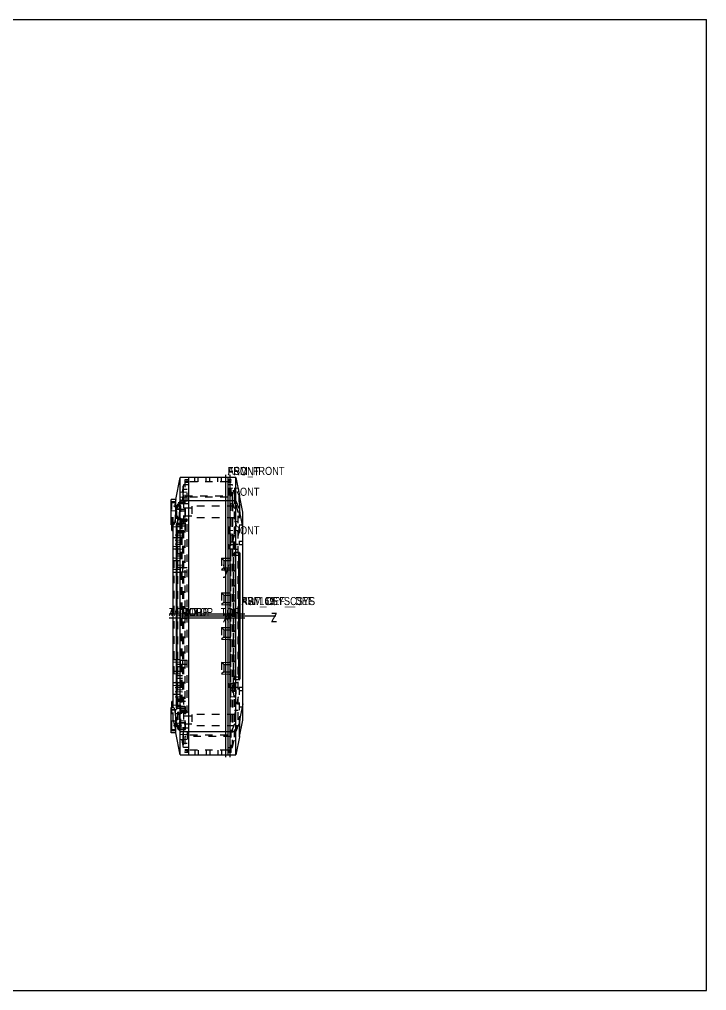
# Model space of a CAD drawing. Header units: millimetres. Extents: x 0 to 594, y 0 to 420.
# Drawn here: x 297 to 594, y 0 to 420 of the extents above; entities that cross this region are included whole.
import ezdxf

# ---------------------------------------------------------------- set-up
doc = ezdxf.new("R2010")
doc.units = ezdxf.units.MM
doc.header["$LTSCALE"] = 32.67
doc.linetypes.add('HIDDEN', pattern=[0.2, 0.1, -0.1])
doc.layers.get('0').update_dxf_attribs({"linetype": 'CONTINUOUS'})
for name, color, linetype in [('01___PRT_ALL_DTM_PLN', 7, 'CONTINUOUS'), ('01__ASM_ALL_DTM_PLN', 7, 'CONTINUOUS'), ('05___PRT_ALL_DTM_CSYS', 7, 'CONTINUOUS'), ('05__ASM_ALL_DTM_CSYS', 7, 'CONTINUOUS'), ('DEFAULT_2', 8, 'HIDDEN')]:
    doc.layers.add(name, color=color, linetype=linetype)
doc.styles.get("Standard").update_dxf_attribs({"font": 'txt', "width": 0.85})
doc.styles.add('TEXTSTYLE_2', font='txt', dxfattribs={"width": 0.8})

msp = doc.modelspace()

# ---------------------------------------------------------------- linework, layer by layer
at = {"color": 7, "linetype": 'Continuous'}
for p, q in [((0, 420), (594, 420)), ((594, 0), (594, 420)), ((364.61, 212.43), (366.52, 221.95)), ((366.52, 101.95), (366.52, 221.95)), ((390.52, 221.95), (366.52, 221.95)), ((370.02, 221.95), (370.02, 101.95)), ((387.02, 221.95), (387.02, 101.95)), ((390.52, 101.95), (390.52, 221.95)), ((390.52, 221.95), (392.08, 214.13)), ((362.52, 201.45), (362.52, 212.45)), ((364.62, 212.45), (362.52, 212.45)), ((366.52, 211.95), (364.61, 207.51)), ((366.52, 211.95), (390.52, 211.95)), ((392.1, 208.27), (390.52, 211.95)), ((392.02, 212.66), (392.38, 212.66)), ((392.1, 214.05), (392.07, 214.13)), ((393.52, 206.95), (392.1, 214.05)), ((393.52, 116.95), (393.52, 206.95)), ((392.38, 205.59), (393.52, 199.88)), ((363.52, 201.45), (362.52, 201.45)), ((362.82, 198.95), (362.82, 201.45)), ((362.82, 198.95), (363.52, 198.95)), ((363.52, 122.45), (363.52, 201.45)), ((364.75, 200.85), (364.75, 123.05)), ((364.75, 200.85), (365.24, 200.85)), ((365.24, 123.05), (365.24, 200.85)), ((393.52, 201.35), (393.23, 201.35)), ((392.04, 189.3), (391.93, 189.31)), ((391.82, 135.55), (391.82, 188.35)), ((391.82, 188.35), (391.85, 188.35)), ((391.85, 135.55), (391.85, 188.35)), ((392.23, 188.35), (392.23, 135.55)), ((392.23, 188.35), (392.26, 188.35)), ((392.26, 188.35), (392.26, 135.55)), ((391.85, 135.55), (391.82, 135.55)), ((391.93, 134.6), (392.04, 134.6)), ((392.26, 135.55), (392.23, 135.55)), ((363.52, 122.45), (362.52, 122.45)), ((362.52, 111.45), (362.52, 122.45)), ((363.52, 124.95), (362.82, 124.95)), ((362.82, 122.45), (362.82, 124.95)), ((365.24, 123.05), (364.75, 123.05)), ((393.52, 124.02), (392.38, 118.32)), ((393.23, 122.56), (393.52, 122.56)), ((364.61, 116.4), (366.52, 111.95)), ((390.52, 111.95), (392.1, 115.64)), ((392.1, 109.86), (393.52, 116.95)), ((364.62, 111.45), (362.52, 111.45)), ((366.52, 101.95), (364.61, 111.48)), ((390.52, 111.95), (366.52, 111.95)), ((392.08, 109.78), (390.52, 101.95)), ((392.38, 111.25), (392.02, 111.25)), ((392.07, 109.78), (392.1, 109.86)), ((366.52, 101.95), (390.52, 101.95)), ((0, 0), (594, 0))]:
    msp.add_line(p, q, dxfattribs=at)
for centre, radius, start, end in [((491.51, 211.73), 99.47, 181.4997, 181.9951), ((396.12, 188.36), 4.28, 176.2409, 180.0292), ((396.19, 135.55), 4.34, 179.9999, 183.7567), ((491.23, 112.19), 99.19, 178.005, 178.5017)]:
    msp.add_arc(centre, radius, start, end, dxfattribs=at)
for centre, major_axis, ratio, start_param, end_param in [((363.52, 206.95), (0, 5.5), 0.2, 3.141593, 4.81322), ((393.08, 209.13), (0, 5), 0.2, -4.539615, -3.926991), ((365, 200.85), (0, 1.24), 0.200011, 4.712389, 7.853982), ((363.52, 116.95), (0, 5.5), 0.2, -1.671627, 0), ((365, 123.05), (0, 1.24), 0.200011, 1.570796, 4.712389), ((393.08, 114.78), (0, 5), 0.2, 0.785398, 1.398022)]:
    msp.add_ellipse(centre, major_axis=major_axis, ratio=ratio, start_param=start_param, end_param=end_param, dxfattribs=at)
for points, knots in [([(364.61, 207.51), (364.6, 208.11), (364.59, 208.98), (364.58, 210.09), (364.58, 210.81), (364.58, 211.4), (364.59, 211.87), (364.59, 212.18), (364.6, 212.35), (364.61, 212.4), (364.61, 212.43)], [0, 0, 0, 0, 0.36684, 0.53183, 0.678031, 0.801121, 0.897511, 0.96443, 0.986205, 1, 1, 1, 1]), ([(392.04, 213.9), (392.04, 213.74), (392.03, 213.33), (392.02, 212.93), (392.02, 212.68)], [0, 0, 0, 0, 0.400362, 1, 1, 1, 1]), ([(392.02, 212.68), (392.02, 212.43), (392.03, 211.89), (392.04, 211.03), (392.05, 210.1), (392.06, 209.45), (392.07, 209.13)], [0, 0, 0, 0, 0.213733, 0.458137, 0.72368, 1, 1, 1, 1]), ([(392.07, 214.13), (392.07, 214.13), (392.06, 214.1), (392.05, 214.06), (392.05, 213.99), (392.05, 213.93), (392.04, 213.9)], [0, 0, 0, 0, 0.073425, 0.262186, 0.571306, 1, 1, 1, 1]), ([(391.82, 188.35), (391.82, 188.56), (391.83, 188.84), (391.89, 189.18), (391.93, 189.31), (391.95, 189.36)], [0, 0, 0, 0, 0.593342, 0.827692, 1, 1, 1, 1]), ([(392.04, 189.3), (392.01, 189.3), (391.98, 189.26), (391.95, 189.19), (391.93, 189.11), (391.9, 189.01), (391.88, 188.85), (391.86, 188.73), (391.86, 188.64)], [0, 0, 0, 0, 0.107596, 0.199519, 0.31723, 0.458855, 0.621848, 1, 1, 1, 1]), ([(391.95, 189.36), (391.96, 189.38), (391.98, 189.41), (392.01, 189.45), (392.04, 189.45)], [0, 0, 0, 0, 0.347767, 1, 1, 1, 1]), ([(392.04, 189.45), (392.05, 189.45), (392.07, 189.45), (392.1, 189.41), (392.12, 189.38), (392.12, 189.36)], [0, 0, 0, 0, 0.17323, 0.512795, 1, 1, 1, 1]), ([(392.23, 188.35), (392.23, 188.47), (392.22, 188.65), (392.2, 188.87), (392.17, 189.01), (392.15, 189.13), (392.12, 189.21), (392.1, 189.26), (392.08, 189.29), (392.05, 189.3), (392.04, 189.3)], [0, 0, 0, 0, 0.365683, 0.529894, 0.674733, 0.796311, 0.891356, 0.928302, 0.958197, 1, 1, 1, 1]), ([(392.12, 189.36), (392.14, 189.32), (392.18, 189.21), (392.2, 189.11), (392.21, 189.04)], [0, 0, 0, 0, 0.431798, 1, 1, 1, 1]), ([(392.21, 189.04), (392.22, 188.99), (392.25, 188.76), (392.26, 188.53), (392.26, 188.35)], [0, 0, 0, 0, 0.222871, 1, 1, 1, 1]), ([(391.93, 134.61), (391.91, 134.67), (391.88, 134.8), (391.83, 135.11), (391.82, 135.37), (391.82, 135.55)], [0, 0, 0, 0, 0.188856, 0.426743, 1, 1, 1, 1]), ([(391.86, 135.27), (391.86, 135.18), (391.88, 135.05), (391.9, 134.89), (391.93, 134.8), (391.95, 134.72), (391.98, 134.65), (392.01, 134.6), (392.04, 134.6)], [0, 0, 0, 0, 0.378213, 0.54119, 0.682784, 0.800462, 0.892359, 1, 1, 1, 1]), ([(391.95, 134.55), (391.95, 134.55), (391.94, 134.57), (391.93, 134.59), (391.93, 134.61)], [0, 0, 0, 0, 0.231373, 1, 1, 1, 1]), ([(392.04, 134.45), (392.02, 134.45), (391.98, 134.48), (391.96, 134.52), (391.95, 134.55)], [0, 0, 0, 0, 0.382135, 1, 1, 1, 1]), ([(392.04, 134.6), (392.05, 134.6), (392.08, 134.62), (392.1, 134.65), (392.12, 134.7), (392.15, 134.78), (392.17, 134.89), (392.2, 135.03), (392.22, 135.26), (392.23, 135.43), (392.23, 135.55)], [0, 0, 0, 0, 0.041799, 0.071699, 0.108651, 0.203704, 0.32529, 0.470131, 0.634335, 1, 1, 1, 1]), ([(392.12, 134.55), (392.12, 134.53), (392.1, 134.5), (392.07, 134.45), (392.04, 134.45)], [0, 0, 0, 0, 0.349907, 1, 1, 1, 1]), ([(392.21, 134.86), (392.2, 134.8), (392.18, 134.69), (392.14, 134.59), (392.12, 134.55)], [0, 0, 0, 0, 0.56837, 1, 1, 1, 1]), ([(392.26, 135.55), (392.26, 135.49), (392.25, 135.26), (392.24, 135.03), (392.21, 134.86)], [0, 0, 0, 0, 0.270395, 1, 1, 1, 1]), ([(364.61, 111.48), (364.61, 111.5), (364.6, 111.56), (364.59, 111.73), (364.59, 112.03), (364.58, 112.5), (364.58, 113.1), (364.58, 113.81), (364.59, 114.93), (364.6, 115.8), (364.61, 116.4)], [0, 0, 0, 0, 0.013795, 0.03557, 0.102489, 0.198878, 0.321968, 0.468169, 0.63316, 1, 1, 1, 1]), ([(392.07, 114.78), (392.06, 114.45), (392.05, 113.81), (392.04, 112.88), (392.03, 112.02), (392.02, 111.48), (392.02, 111.22)], [0, 0, 0, 0, 0.276375, 0.54195, 0.786342, 1, 1, 1, 1]), ([(392.02, 111.22), (392.02, 110.98), (392.03, 110.58), (392.04, 110.17), (392.04, 110.01)], [0, 0, 0, 0, 0.599704, 1, 1, 1, 1]), ([(392.04, 110.01), (392.05, 109.98), (392.05, 109.92), (392.05, 109.85), (392.06, 109.81), (392.07, 109.78), (392.07, 109.78)], [0, 0, 0, 0, 0.428659, 0.737761, 0.926528, 1, 1, 1, 1])]:
    msp.add_open_spline(points, degree=3, knots=knots, dxfattribs=at)
at = {"layer": '01___PRT_ALL_DTM_PLN', "color": 9, "linetype": 'Continuous'}
for p, q in [((386.13, 222.98), (386.13, 100.92)), ((394.38, 161.06), (361.67, 161.06))]:
    msp.add_line(p, q, dxfattribs=at)
at = {"layer": '01___PRT_ALL_DTM_PLN', "color": 7, "linetype": 'Continuous'}
for p, q in [((387.91, 222.98), (387.91, 100.92)), ((394.38, 162.84), (361.67, 162.84))]:
    msp.add_line(p, q, dxfattribs=at)
at = {"layer": '01__ASM_ALL_DTM_PLN', "color": 9, "linetype": 'Continuous'}
for p, q in [((386.13, 222.99), (386.13, 100.92)), ((394.38, 161.06), (361.65, 161.06))]:
    msp.add_line(p, q, dxfattribs=at)
at = {"layer": '01__ASM_ALL_DTM_PLN', "color": 7, "linetype": 'Continuous'}
for p, q in [((387.91, 222.99), (387.91, 100.92)), ((394.38, 162.84), (361.65, 162.84))]:
    msp.add_line(p, q, dxfattribs=at)
at = {"layer": '05___PRT_ALL_DTM_CSYS', "color": 7, "linetype": 'Continuous'}
for p, q in [((387.02, 182.74), (387.02, 141.16)), ((387.02, 182.74), (387.02, 141.16)), ((387.02, 182.74), (387.02, 141.16)), ((387.02, 182.74), (387.02, 141.16)), ((387.02, 182.74), (387.02, 141.16)), ((407.81, 161.95), (366.23, 161.95)), ((407.81, 161.95), (366.23, 161.95)), ((407.81, 161.95), (366.23, 161.95)), ((407.81, 161.95), (366.23, 161.95)), ((407.81, 161.95), (366.23, 161.95))]:
    msp.add_line(p, q, dxfattribs=at)
at = {"layer": '05__ASM_ALL_DTM_CSYS', "color": 7, "linetype": 'Continuous'}
for p, q in [((387.02, 182.74), (387.02, 141.16)), ((387.02, 182.74), (387.02, 141.16)), ((387.02, 182.74), (387.02, 141.16)), ((407.81, 161.95), (366.23, 161.95)), ((407.81, 161.95), (366.23, 161.95)), ((407.81, 161.95), (366.23, 161.95))]:
    msp.add_line(p, q, dxfattribs=at)
at = {"layer": 'DEFAULT_2', "color": 8, "linetype": 'HIDDEN'}
for p, q in [((367.92, 218.75), (365.52, 206.76)), ((370.02, 218.75), (367.92, 218.75)), ((368.52, 220.95), (368.52, 102.95)), ((370.02, 220.95), (368.52, 220.95)), ((370.02, 220.85), (368.52, 220.85)), ((370.02, 220.05), (368.52, 220.05)), ((370.02, 219.75), (368.52, 219.75)), ((369.52, 219.75), (369.52, 220.95)), ((387.02, 219.95), (370.02, 219.95)), ((372.77, 219.95), (372.77, 221.95)), ((374.27, 219.95), (374.27, 221.95)), ((377.77, 219.95), (377.77, 221.95)), ((379.27, 219.95), (379.27, 221.95)), ((382.77, 219.95), (382.77, 221.95)), ((384.27, 219.95), (384.27, 221.95)), ((388.52, 220.95), (387.02, 220.95)), ((388.52, 220.85), (387.02, 220.85)), ((388.52, 220.05), (387.02, 220.05)), ((388.52, 219.75), (387.02, 219.75)), ((389.12, 218.75), (387.02, 218.75)), ((387.52, 219.75), (387.52, 220.95)), ((388.52, 102.95), (388.52, 220.95)), ((391.52, 206.76), (389.12, 218.75)), ((369.52, 215.35), (365.24, 215.58)), ((367.83, 214.38), (366.25, 206.5)), ((367.54, 216.85), (369.52, 216.85)), ((369.52, 211.85), (369.52, 216.85)), ((390.02, 190.81), (390.02, 214.26)), ((362.52, 211.45), (364.52, 211.45)), ((362.82, 201.45), (362.82, 210.95)), ((364.32, 210.95), (362.82, 210.95)), ((364.61, 212.43), (363.52, 206.95)), ((364.52, 202.45), (364.52, 211.45)), ((369.52, 213.35), (364.75, 213.1)), ((364.82, 207.34), (365.54, 210.95)), ((368.82, 210.95), (365.54, 210.95)), ((366.26, 210.45), (366.25, 210.42)), ((370.02, 210.45), (366.26, 210.45)), ((366.54, 211.85), (369.52, 211.85)), ((367.92, 211.95), (367.92, 111.95)), ((368.52, 213.95), (388.52, 213.95)), ((368.82, 198.95), (368.82, 210.95)), ((387.02, 213.45), (370.02, 213.45)), ((389.12, 210.64), (389.12, 113.26)), ((389.12, 210.64), (390.02, 208.54)), ((390.06, 214.08), (390.02, 214.08)), ((392.02, 214.13), (392.02, 192.81)), ((392.08, 214.13), (392.02, 214.13)), ((392.08, 214.13), (392.1, 214.05)), ((366.82, 209.35), (362.82, 209.45)), ((364.83, 207.4), (362.82, 207.45)), ((363.52, 201.45), (363.52, 206.95)), ((366.82, 209.7), (364.52, 209.7)), ((364.82, 207.34), (364.82, 198.95)), ((366.82, 208.17), (365, 208.23)), ((365, 208.23), (365.6, 208.21)), ((365.52, 117.15), (365.52, 206.76)), ((365.6, 208.21), (366.21, 208.19)), ((366.21, 208.19), (366.82, 208.17)), ((366.82, 200.56), (366.82, 209.7)), ((371.52, 208.7), (366.82, 208.7)), ((366.82, 208.17), (368.82, 208.09)), ((368.52, 208.1), (366.82, 208.17)), ((368.82, 207.3), (366.82, 207.35)), ((368.82, 208.09), (368.52, 208.1)), ((390.02, 209.45), (370.02, 209.45)), ((371.52, 209.45), (371.52, 204.45)), ((391.52, 117.15), (391.52, 206.76)), ((362.52, 202.45), (364.52, 202.45)), ((364.82, 202.51), (362.82, 202.45)), ((366.82, 204.2), (364.52, 204.2)), ((364.82, 201.67), (365.18, 201.68)), ((368.52, 201.91), (365, 202.09)), ((365.18, 201.68), (366.82, 201.74)), ((365.52, 203.46), (365.56, 203.45)), ((370.02, 203.45), (365.56, 203.45)), ((366.81, 202.85), (366.81, 182.95)), ((369.52, 202.85), (366.81, 202.85)), ((371.52, 205.2), (366.82, 205.2)), ((368.82, 202.61), (366.82, 202.56)), ((368.82, 201.81), (366.82, 201.74)), ((366.82, 201.74), (368.52, 201.8)), ((369.52, 203.85), (367.04, 203.98)), ((367.26, 202.85), (367.26, 182.95)), ((368.52, 201.8), (368.82, 201.81)), ((369.52, 120.05), (369.52, 203.85)), ((390.02, 204.45), (370.02, 204.45)), ((390.06, 204.18), (390.02, 204.18)), ((391.52, 202.76), (390.02, 202.76)), ((390.06, 204.18), (391.52, 196.86)), ((392.38, 205.59), (392.02, 205.59)), ((366.82, 200.56), (362.82, 200.45)), ((364.82, 198.95), (368.82, 198.95)), ((368.52, 200.85), (365.24, 200.85)), ((367.52, 198.85), (365.52, 198.95)), ((365.52, 198.45), (367.52, 198.45)), ((367.52, 197.85), (365.52, 197.85)), ((367.52, 198.85), (367.52, 125.06)), ((393.23, 201.35), (392.02, 201.35)), ((367.52, 196.85), (363.52, 197.06)), ((366.52, 195.85), (363.52, 195.85)), ((367.52, 194.86), (363.52, 194.65)), ((367.52, 193.85), (365.52, 193.95)), ((388.38, 126.95), (388.38, 196.95)), ((390, 196.87), (388.38, 196.95)), ((390.58, 193.95), (388.38, 193.95)), ((389.41, 193.95), (389.41, 129.95)), ((390.58, 129.95), (390.58, 193.95)), ((393.52, 194.28), (392.02, 194.28)), ((367.52, 192.85), (363.52, 193.06)), ((366.52, 191.9), (363.52, 192.06)), ((367.52, 190.86), (363.52, 190.65)), ((366.52, 190.85), (363.52, 190.85)), ((367.52, 192.85), (365.52, 192.85)), ((387.02, 191.95), (387.49, 191.95)), ((387.49, 192.73), (390, 192.86)), ((387.49, 192.73), (387.49, 191.18)), ((387.49, 191.18), (390, 191.05)), ((388.38, 192.93), (390, 193.01)), ((388.38, 190.98), (390, 190.9)), ((392.04, 189.45), (390, 189.42)), ((392.04, 189.45), (390, 189.45)), ((391.93, 189.31), (390, 189.34)), ((391.52, 192.86), (390.02, 192.86)), ((391.52, 190.81), (390.02, 190.81)), ((393.52, 192.81), (392.02, 192.81)), ((366.52, 186.9), (363.52, 187.06)), ((363.82, 186.95), (363.52, 186.95)), ((366.52, 185.85), (363.52, 185.85)), ((363.82, 136.95), (363.82, 186.95)), ((367.52, 188.85), (365.52, 188.95)), ((365.52, 188.86), (367.52, 188.86)), ((367.52, 187.85), (365.52, 187.85)), ((384.38, 186.95), (388.38, 187.02)), ((384.38, 186.95), (384.38, 181.95)), ((385.28, 186.05), (384.38, 186.95)), ((385.28, 186.05), (385.28, 182.85)), ((385.28, 186.05), (388.38, 186.05)), ((389.78, 135.55), (389.78, 188.35)), ((389.78, 188.35), (391.82, 188.35)), ((389.79, 135.55), (389.79, 188.35)), ((389.8, 135.55), (389.8, 188.35)), ((390.2, 188.35), (390.2, 135.55)), ((390.21, 188.35), (390.21, 135.55)), ((390.22, 188.35), (390.22, 135.55)), ((391.85, 188.35), (392.23, 188.35)), ((363.82, 183.95), (363.52, 183.95)), ((366.52, 181.9), (363.52, 182.06)), ((366.52, 180.85), (363.52, 180.85)), ((367.52, 183.85), (365.52, 183.95)), ((367.52, 182.85), (365.52, 182.85)), ((366.54, 182.95), (366.54, 180.95)), ((366.54, 182.95), (369.52, 182.95)), ((369.52, 180.95), (366.54, 180.95)), ((366.81, 180.95), (366.81, 162.95)), ((367.26, 180.95), (367.26, 162.95)), ((367.54, 182.95), (367.54, 180.95)), ((385.28, 182.85), (384.38, 181.95)), ((384.38, 181.95), (388.38, 181.88)), ((385.28, 182.85), (388.38, 182.85)), ((384.38, 171.95), (388.38, 172.02)), ((384.38, 171.95), (384.38, 166.95)), ((385.28, 171.05), (384.38, 171.95)), ((385.28, 171.05), (385.28, 167.85)), ((385.28, 171.05), (388.38, 171.05)), ((385.28, 167.85), (384.38, 166.95)), ((384.38, 166.95), (388.38, 166.88)), ((385.28, 167.85), (388.38, 167.85)), ((365.52, 162.95), (369.52, 162.95)), ((369.52, 160.95), (365.52, 160.95)), ((366.54, 162.95), (366.54, 160.95)), ((366.81, 160.95), (366.81, 142.95)), ((367.26, 160.95), (367.26, 142.95)), ((367.54, 162.95), (367.54, 160.95)), ((369.52, 163.1), (368.52, 163.1)), ((369.52, 162.85), (368.52, 162.85)), ((369.52, 161.05), (368.52, 161.05)), ((369.52, 160.8), (368.52, 160.8)), ((388.52, 163.1), (387.52, 163.1)), ((387.52, 163.1), (387.52, 160.8)), ((387.52, 162.85), (388.52, 162.85)), ((387.52, 161.05), (388.52, 161.05)), ((388.52, 160.8), (387.52, 160.8)), ((384.38, 156.95), (388.38, 157.02)), ((385.28, 156.05), (384.38, 156.95)), ((384.38, 156.95), (384.38, 151.95)), ((385.28, 156.05), (388.38, 156.05)), ((385.28, 156.05), (385.28, 152.85)), ((385.28, 152.85), (384.38, 151.95)), ((384.38, 151.95), (388.38, 151.88)), ((385.28, 152.85), (388.38, 152.85)), ((366.52, 143.05), (363.52, 143.05)), ((366.54, 142.95), (369.52, 142.95)), ((366.54, 142.95), (366.54, 140.95)), ((367.54, 142.95), (367.54, 140.95)), ((366.52, 142.01), (363.52, 141.85)), ((363.82, 139.95), (363.52, 139.95)), ((367.52, 141.05), (365.52, 141.05)), ((367.52, 140.06), (365.52, 139.95)), ((369.52, 140.95), (366.54, 140.95)), ((366.81, 140.95), (366.81, 121.05)), ((367.26, 140.95), (367.26, 121.05)), ((384.38, 141.95), (388.38, 142.02)), ((385.28, 141.05), (384.38, 141.95)), ((384.38, 141.95), (384.38, 136.95)), ((385.28, 141.05), (388.38, 141.05)), ((385.28, 141.05), (385.28, 137.85)), ((366.52, 138.05), (363.52, 138.05)), ((366.52, 137.01), (363.52, 136.85)), ((363.82, 136.95), (363.52, 136.95)), ((367.52, 136.05), (365.52, 136.05)), ((367.52, 135.06), (365.52, 134.95)), ((365.52, 135.05), (367.52, 135.05)), ((385.28, 137.85), (384.38, 136.95)), ((384.38, 136.95), (388.38, 136.88)), ((385.28, 137.85), (388.38, 137.85)), ((391.82, 135.55), (389.78, 135.55)), ((390, 134.57), (391.93, 134.6)), ((390, 134.49), (392.04, 134.45)), ((392.04, 134.45), (390, 134.45)), ((391.85, 135.55), (392.23, 135.55)), ((367.52, 133.05), (363.52, 133.26)), ((366.52, 133.05), (363.52, 133.05)), ((366.52, 132.01), (363.52, 131.85)), ((367.52, 131.06), (363.52, 130.85)), ((367.52, 131.05), (365.52, 131.05)), ((387.02, 131.95), (387.49, 131.95)), ((387.49, 132.73), (390, 132.86)), ((387.49, 132.73), (387.49, 131.18)), ((387.49, 131.18), (390, 131.05)), ((388.38, 132.93), (390, 133.01)), ((388.38, 130.98), (390, 130.9)), ((391.52, 133.1), (390.02, 133.1)), ((390.02, 109.65), (390.02, 133.1)), ((391.52, 131.05), (390.02, 131.05)), ((393.52, 131.1), (392.02, 131.1)), ((392.02, 131.1), (392.02, 109.78)), ((367.52, 129.05), (363.52, 129.26)), ((366.52, 128.05), (363.52, 128.05)), ((367.52, 127.06), (363.52, 126.85)), ((367.52, 130.06), (365.52, 129.95)), ((367.52, 126.05), (365.52, 126.05)), ((388.38, 129.95), (390.58, 129.95)), ((390, 127.04), (388.38, 126.95)), ((391.52, 127.05), (390.06, 119.73)), ((393.52, 129.63), (392.02, 129.63)), ((366.82, 123.35), (362.82, 123.45)), ((362.82, 112.95), (362.82, 122.45)), ((363.52, 116.95), (363.52, 122.45)), ((368.82, 124.95), (364.82, 124.95)), ((364.82, 124.95), (364.82, 116.57)), ((365.18, 122.22), (364.82, 122.24)), ((368.52, 122), (365, 121.82)), ((366.82, 122.17), (365.18, 122.22)), ((365.24, 123.05), (368.52, 123.05)), ((367.52, 125.45), (365.52, 125.45)), ((367.52, 125.06), (365.52, 124.95)), ((366.82, 114.2), (366.82, 123.35)), ((366.82, 122.17), (368.82, 122.09)), ((368.52, 122.1), (366.82, 122.17)), ((368.82, 122.09), (368.52, 122.1)), ((368.82, 112.95), (368.82, 124.95)), ((393.23, 122.56), (392.02, 122.56)), ((362.52, 121.45), (364.52, 121.45)), ((364.82, 121.4), (362.82, 121.45)), ((364.52, 112.45), (364.52, 121.45)), ((366.82, 119.7), (364.52, 119.7)), ((365.52, 120.45), (365.56, 120.45)), ((370.02, 120.45), (365.56, 120.45)), ((369.52, 121.05), (366.81, 121.05)), ((368.82, 121.3), (366.82, 121.35)), ((371.52, 118.7), (366.82, 118.7)), ((369.52, 120.05), (367.04, 119.92)), ((390.02, 119.45), (370.02, 119.45)), ((371.52, 119.45), (371.52, 114.45)), ((391.52, 121.15), (390.02, 121.15)), ((390.06, 119.73), (390.02, 119.73)), ((392.38, 118.32), (392.02, 118.32)), ((364.83, 116.51), (362.82, 116.45)), ((366.82, 114.56), (362.82, 114.45)), ((363.52, 116.95), (364.61, 111.48)), ((366.82, 114.2), (364.52, 114.2)), ((365.54, 112.95), (364.82, 116.57)), ((365, 115.68), (366.82, 115.74)), ((367.92, 105.15), (365.52, 117.15)), ((366.25, 117.41), (367.83, 109.52)), ((366.26, 113.45), (366.25, 113.48)), ((370.02, 113.45), (366.26, 113.45)), ((368.82, 116.61), (366.82, 116.56)), ((368.82, 115.81), (366.82, 115.74)), ((366.82, 115.74), (368.52, 115.8)), ((371.52, 115.2), (366.82, 115.2)), ((368.52, 115.8), (368.82, 115.81)), ((390.02, 114.45), (370.02, 114.45)), ((389.12, 105.15), (391.52, 117.15)), ((390.02, 115.36), (389.12, 113.26)), ((392.05, 113.8), (392.05, 113.49)), ((362.52, 112.45), (364.52, 112.45)), ((362.82, 112.95), (364.32, 112.95)), ((369.52, 110.55), (364.75, 110.8)), ((365.54, 112.95), (368.82, 112.95)), ((366.54, 112.05), (369.52, 112.05)), ((388.52, 109.95), (368.52, 109.95)), ((369.52, 112.05), (369.52, 107.05)), ((387.02, 110.45), (370.02, 110.45)), ((390.06, 109.83), (390.02, 109.83)), ((392.02, 111.26), (392.02, 111.24)), ((392.02, 111.24), (392.02, 111.22)), ((392.08, 109.78), (392.02, 109.78)), ((392.1, 109.86), (392.08, 109.78)), ((369.52, 108.55), (365.24, 108.33)), ((367.54, 107.05), (369.52, 107.05)), ((370.02, 105.15), (367.92, 105.15)), ((387.02, 105.15), (389.12, 105.15)), ((370.02, 104.15), (368.52, 104.15)), ((370.02, 103.85), (368.52, 103.85)), ((370.02, 103.05), (368.52, 103.05)), ((370.02, 102.95), (368.52, 102.95)), ((369.52, 104.15), (369.52, 102.95)), ((387.02, 103.95), (370.02, 103.95)), ((372.77, 103.95), (372.77, 101.95)), ((374.27, 103.95), (374.27, 101.95)), ((377.77, 103.95), (377.77, 101.95)), ((379.27, 103.95), (379.27, 101.95)), ((382.77, 103.95), (382.77, 101.95)), ((384.27, 103.95), (384.27, 101.95)), ((387.02, 104.15), (388.52, 104.15)), ((388.52, 103.85), (387.02, 103.85)), ((387.02, 103.05), (388.52, 103.05)), ((388.52, 102.95), (387.02, 102.95)), ((387.52, 104.15), (387.52, 102.95))]:
    msp.add_line(p, q, dxfattribs=at)
for centre, radius, start, end in [((344.34, 210.62), 44.78, 0.0295, 1.7063), ((514.74, 212.28), 122.71, 180.395, 180.5716), ((492.19, 212.13), 100.16, 180.6138, 180.9407), ((574.04, 213.46), 182.02, 180.9381, 181.0556), ((513.05, 212.21), 121.02, 180.995, 181.4603), ((336.29, 207.27), 29.97, 358.5325, 359.396), ((491.23, 211.72), 99.2, 181.4982, 181.995), ((387.52, 192.23), 0.5, 93.0001, 180), ((387.52, 191.68), 0.5, 180, 266.9999), ((387.52, 132.23), 0.5, 93.0001, 180), ((387.52, 131.68), 0.5, 180, 266.9999), ((336.29, 116.64), 29.97, 0.604, 1.4675), ((494.09, 111.76), 102.06, 179.0312, 179.3836), ((513.14, 111.7), 121.1, 178.54, 179.0032), ((499.72, 111.93), 107.69, 178.0246, 178.4822), ((344.34, 113.29), 44.78, 358.2937, 359.9705), ((515.68, 111.63), 123.65, 179.4309, 179.5939)]:
    msp.add_arc(centre, radius, start, end, dxfattribs=at)
for centre, major_axis, ratio, start_param, end_param in [((366.56, 211.95), (0, 6.8), 0.2, 4.712389, 5.07767), ((365.56, 206.95), (0, 3.5), 0.2, -3.198205, -1.700179), ((367.04, 202.85), (0, 1.13), 0.200011, 4.712389, 7.853982), ((391.05, 209.13), (0, 7), 0.2, -3.964186, -3.926991), ((389.99, 193.95), (0, 2.92), 0.200011, -1.570796, -0.010482), ((390, 188.35), (0, 1.1), 0.2, 4.712389, 7.853982), ((392.04, 188.35), (0, 1.1), 0.2, 4.712389, 7.853982), ((390, 135.55), (0, 1.1), 0.2, 1.570796, 4.712389), ((392.04, 135.55), (0, 1.1), 0.2, 1.570796, 4.712389), ((389.99, 129.95), (0, 2.92), 0.200011, 1.570796, 3.152074), ((365.56, 116.95), (0, 3.5), 0.2, -1.441414, 0.056613), ((367.04, 121.05), (0, 1.13), 0.200011, 1.570796, 4.712389), ((391.05, 114.78), (0, 7), 0.2, 0.785398, 0.822593), ((366.56, 111.95), (0, 6.8), 0.2, 4.347108, 4.712389)]:
    msp.add_ellipse(centre, major_axis=major_axis, ratio=ratio, start_param=start_param, end_param=end_param, dxfattribs=at)
for centre, major_axis in [((390, 191.95), (0, 1.06)), ((390, 191.95), (0, 0.906)), ((390, 131.95), (0, 1.06)), ((390, 131.95), (0, 0.906))]:
    msp.add_ellipse(centre, major_axis=major_axis, ratio=0.200011, dxfattribs=at)
for points, knots in [([(389.1, 211.95), (389.09, 212.4), (389.07, 213.26), (389.04, 214.52), (389.03, 215.68), (389.03, 216.57), (389.03, 217.19), (389.03, 217.59), (389.04, 217.93), (389.04, 218.22), (389.05, 218.44), (389.06, 218.59), (389.07, 218.67), (389.08, 218.72), (389.09, 218.74), (389.1, 218.75), (389.1, 218.75)], [0, 0, 0, 0, 0.194855, 0.38227, 0.554952, 0.706325, 0.772157, 0.830545, 0.880944, 0.922862, 0.955908, 0.979792, 0.988233, 0.994343, 0.998169, 1, 1, 1, 1]), ([(367.76, 215.46), (367.75, 215.58), (367.73, 216.05), (367.71, 216.52), (367.72, 216.86)], [0, 0, 0, 0, 0.269512, 1, 1, 1, 1]), ([(367.83, 218.31), (367.79, 218.09), (367.73, 217.58), (367.71, 216.69), (367.74, 215.6), (367.8, 214.81), (367.83, 214.38)], [0, 0, 0, 0, 0.165917, 0.39462, 0.676531, 1, 1, 1, 1]), ([(367.72, 216.86), (367.72, 217.14), (367.73, 217.62), (367.79, 218.11), (367.83, 218.31)], [0, 0, 0, 0, 0.577186, 1, 1, 1, 1]), ([(367.83, 214.38), (367.82, 214.48), (367.8, 214.83), (367.77, 215.19), (367.76, 215.46)], [0, 0, 0, 0, 0.257604, 1, 1, 1, 1]), ([(366.26, 210.45), (366.26, 210.45), (366.26, 210.44), (366.26, 210.43), (366.26, 210.41), (366.26, 210.37), (366.26, 210.33), (366.26, 210.25), (366.26, 210.13), (366.25, 209.96), (366.25, 209.76), (366.25, 209.52), (366.25, 209.25), (366.25, 208.96), (366.26, 208.53), (366.26, 207.96), (366.26, 207.24), (366.26, 206.75), (366.25, 206.5)], [0, 0, 0, 0, 0.001321, 0.005091, 0.01134, 0.020049, 0.031195, 0.044748, 0.078902, 0.12217, 0.174084, 0.234019, 0.301306, 0.375168, 0.454797, 0.627662, 0.812209, 1, 1, 1, 1]), ([(366.26, 206.95), (366.26, 207.18), (366.26, 207.63), (366.26, 208.28), (366.25, 208.87), (366.25, 209.33), (366.25, 209.65), (366.25, 209.85), (366.26, 210.03), (366.26, 210.18), (366.26, 210.28), (366.26, 210.35), (366.26, 210.38), (366.26, 210.41), (366.26, 210.43), (366.26, 210.45), (366.26, 210.45), (366.26, 210.45)], [0, 0, 0, 0, 0.19491, 0.382459, 0.555231, 0.706704, 0.772592, 0.831069, 0.881555, 0.923573, 0.95667, 0.969774, 0.980547, 0.988967, 0.995012, 0.998672, 1, 1, 1, 1]), ([(366.25, 210.42), (366.25, 210.43), (366.26, 210.44), (366.26, 210.45), (366.26, 210.45)], [0, 0, 0, 0, 0.736981, 1, 1, 1, 1]), ([(392.02, 212.68), (392.02, 212.89), (392.03, 213.24), (392.04, 213.6), (392.04, 213.75)], [0, 0, 0, 0, 0.573796, 1, 1, 1, 1]), ([(392.03, 211.43), (392.03, 211.65), (392.03, 212.07), (392.02, 212.49), (392.02, 212.68)], [0, 0, 0, 0, 0.529004, 1, 1, 1, 1]), ([(392.04, 213.9), (392.04, 213.92), (392.05, 213.98), (392.05, 214.05), (392.06, 214.09)], [0, 0, 0, 0, 0.330312, 1, 1, 1, 1]), ([(392.04, 213.75), (392.04, 213.77), (392.04, 213.81), (392.04, 213.86), (392.04, 213.9)], [0, 0, 0, 0, 0.272449, 1, 1, 1, 1]), ([(392.06, 214.09), (392.06, 214.09), (392.06, 214.1), (392.06, 214.11), (392.07, 214.11)], [0, 0, 0, 0, 0.300616, 1, 1, 1, 1]), ([(392.07, 214.11), (392.07, 214.12), (392.07, 214.12), (392.07, 214.13), (392.07, 214.13)], [0, 0, 0, 0, 0.371063, 1, 1, 1, 1]), ([(389.41, 193.95), (389.41, 194.15), (389.42, 194.52), (389.45, 195.07), (389.5, 195.57), (389.58, 196.01), (389.65, 196.33), (389.72, 196.53), (389.77, 196.65), (389.82, 196.75), (389.88, 196.82), (389.94, 196.86), (389.98, 196.87), (390, 196.87)], [0, 0, 0, 0, 0.188485, 0.369564, 0.536183, 0.682313, 0.803089, 0.852921, 0.895387, 0.930522, 0.958725, 0.981086, 1, 1, 1, 1]), ([(389.79, 188.35), (389.79, 188.49), (389.8, 188.74), (389.84, 189.07), (389.89, 189.28), (389.95, 189.39), (389.98, 189.42), (390, 189.42)], [0, 0, 0, 0, 0.365946, 0.675003, 0.891622, 0.958366, 1, 1, 1, 1]), ([(389.8, 188.35), (389.8, 188.48), (389.81, 188.66), (389.83, 188.89), (389.86, 189.04), (389.89, 189.16), (389.92, 189.24), (389.94, 189.29), (389.96, 189.32), (389.99, 189.34), (390, 189.34)], [0, 0, 0, 0, 0.366665, 0.531273, 0.676121, 0.797546, 0.892398, 0.929187, 0.958799, 1, 1, 1, 1]), ([(390, 189.42), (390.01, 189.42), (390.05, 189.39), (390.09, 189.33), (390.12, 189.23), (390.16, 189.04), (390.2, 188.74), (390.21, 188.49), (390.21, 188.35)], [0, 0, 0, 0, 0.041224, 0.107378, 0.202321, 0.323796, 0.633173, 1, 1, 1, 1]), ([(390, 189.34), (390.01, 189.34), (390.04, 189.32), (390.06, 189.29), (390.08, 189.24), (390.11, 189.16), (390.14, 189.04), (390.16, 188.89), (390.19, 188.66), (390.2, 188.48), (390.2, 188.35)], [0, 0, 0, 0, 0.041707, 0.071546, 0.108493, 0.203664, 0.325293, 0.470049, 0.634308, 1, 1, 1, 1]), ([(390, 134.49), (389.98, 134.49), (389.95, 134.52), (389.89, 134.62), (389.84, 134.84), (389.8, 135.17), (389.79, 135.42), (389.79, 135.55)], [0, 0, 0, 0, 0.041634, 0.108377, 0.324993, 0.63405, 1, 1, 1, 1]), ([(390, 134.57), (389.99, 134.57), (389.96, 134.58), (389.94, 134.61), (389.92, 134.66), (389.89, 134.75), (389.86, 134.87), (389.83, 135.01), (389.81, 135.24), (389.8, 135.43), (389.8, 135.55)], [0, 0, 0, 0, 0.041306, 0.070851, 0.107536, 0.202357, 0.323884, 0.468759, 0.633321, 1, 1, 1, 1]), ([(390.2, 135.55), (390.2, 135.43), (390.19, 135.25), (390.16, 135.02), (390.14, 134.87), (390.11, 134.75), (390.08, 134.67), (390.06, 134.62), (390.04, 134.58), (390.01, 134.57), (390, 134.57)], [0, 0, 0, 0, 0.365677, 0.529982, 0.674713, 0.79624, 0.891435, 0.928485, 0.958395, 1, 1, 1, 1]), ([(390.21, 135.55), (390.21, 135.42), (390.2, 135.17), (390.16, 134.87), (390.12, 134.68), (390.09, 134.58), (390.05, 134.51), (390.01, 134.49), (390, 134.49)], [0, 0, 0, 0, 0.366823, 0.6762, 0.797676, 0.892621, 0.958775, 1, 1, 1, 1]), ([(390.58, 129.95), (390.58, 129.76), (390.57, 129.39), (390.54, 128.85), (390.48, 128.35), (390.42, 127.92), (390.34, 127.6), (390.27, 127.39), (390.22, 127.27), (390.17, 127.17), (390.12, 127.1), (390.06, 127.05), (390.02, 127.04), (390, 127.04)], [0, 0, 0, 0, 0.186728, 0.366313, 0.531939, 0.677758, 0.799014, 0.849387, 0.892577, 0.928581, 0.957705, 0.980841, 1, 1, 1, 1]), ([(366.26, 113.45), (366.26, 113.45), (366.26, 113.46), (366.26, 113.48), (366.26, 113.5), (366.26, 113.54), (366.26, 113.58), (366.26, 113.66), (366.26, 113.78), (366.25, 113.95), (366.25, 114.15), (366.25, 114.39), (366.25, 114.65), (366.25, 114.94), (366.26, 115.37), (366.26, 115.95), (366.26, 116.67), (366.26, 117.16), (366.25, 117.41)], [0, 0, 0, 0, 0.001321, 0.005091, 0.01134, 0.020049, 0.031195, 0.044748, 0.078902, 0.12217, 0.174084, 0.234019, 0.301306, 0.375168, 0.454797, 0.627662, 0.812209, 1, 1, 1, 1]), ([(366.26, 116.95), (366.26, 116.73), (366.26, 116.28), (366.26, 115.63), (366.25, 115.04), (366.25, 114.58), (366.25, 114.26), (366.25, 114.05), (366.26, 113.88), (366.26, 113.73), (366.26, 113.63), (366.26, 113.56), (366.26, 113.52), (366.26, 113.5), (366.26, 113.47), (366.26, 113.46), (366.26, 113.45), (366.26, 113.45)], [0, 0, 0, 0, 0.19491, 0.382459, 0.555231, 0.706704, 0.772592, 0.831069, 0.881555, 0.923573, 0.95667, 0.969774, 0.980547, 0.988967, 0.995012, 0.998672, 1, 1, 1, 1]), ([(366.25, 113.48), (366.25, 113.48), (366.26, 113.47), (366.26, 113.45), (366.26, 113.45)], [0, 0, 0, 0, 0.736981, 1, 1, 1, 1]), ([(367.83, 109.52), (367.8, 109.1), (367.74, 108.31), (367.71, 107.22), (367.73, 106.33), (367.79, 105.82), (367.83, 105.6)], [0, 0, 0, 0, 0.323469, 0.60538, 0.834082, 1, 1, 1, 1]), ([(367.76, 108.45), (367.76, 108.54), (367.78, 108.9), (367.81, 109.25), (367.83, 109.52)], [0, 0, 0, 0, 0.241828, 1, 1, 1, 1]), ([(389.1, 105.15), (389.1, 105.15), (389.09, 105.17), (389.08, 105.19), (389.07, 105.23), (389.06, 105.32), (389.05, 105.47), (389.04, 105.69), (389.04, 105.98), (389.03, 106.32), (389.03, 106.71), (389.03, 107.34), (389.03, 108.22), (389.04, 109.39), (389.07, 110.64), (389.09, 111.51), (389.1, 111.95)], [0, 0, 0, 0, 0.001831, 0.005657, 0.011767, 0.020209, 0.044093, 0.07714, 0.119059, 0.16946, 0.227848, 0.293681, 0.445055, 0.617736, 0.805148, 1, 1, 1, 1]), ([(392.04, 112.51), (392.03, 112.29), (392.03, 111.87), (392.02, 111.45), (392.02, 111.26)], [0, 0, 0, 0, 0.528302, 1, 1, 1, 1]), ([(392.02, 111.22), (392.02, 111.12), (392.02, 110.78), (392.03, 110.44), (392.04, 110.2)], [0, 0, 0, 0, 0.299637, 1, 1, 1, 1]), ([(392.04, 110.2), (392.04, 110.18), (392.04, 110.12), (392.04, 110.06), (392.04, 110.01)], [0, 0, 0, 0, 0.276225, 1, 1, 1, 1]), ([(392.04, 110.01), (392.04, 110), (392.05, 109.94), (392.05, 109.88), (392.06, 109.84)], [0, 0, 0, 0, 0.30901, 1, 1, 1, 1]), ([(392.06, 109.84), (392.06, 109.84), (392.06, 109.82), (392.06, 109.8), (392.07, 109.79)], [0, 0, 0, 0, 0.322883, 1, 1, 1, 1]), ([(392.07, 109.79), (392.07, 109.79), (392.07, 109.79), (392.07, 109.78), (392.07, 109.78)], [0, 0, 0, 0, 0.371918, 1, 1, 1, 1]), ([(367.72, 107.04), (367.72, 107.15), (367.72, 107.62), (367.74, 108.09), (367.76, 108.45)], [0, 0, 0, 0, 0.229554, 1, 1, 1, 1]), ([(367.83, 105.6), (367.79, 105.8), (367.73, 106.28), (367.72, 106.77), (367.72, 107.04)], [0, 0, 0, 0, 0.422813, 1, 1, 1, 1])]:
    msp.add_open_spline(points, degree=3, knots=knots, dxfattribs=at)

# ---------------------------------------------------------------- texts
at = {"layer": '01___PRT_ALL_DTM_PLN', "color": 7, "linetype": 'Continuous', "char_height": 3.5, "attachment_point": 1, "line_spacing_factor": 0.9}
for s, insert, width in [('FRONT', (387.02, 226.48), 14.875), ('FRONT', (387.02, 226.48), 14.875), ('FRONT', (387.02, 226.31), 14.875), ('FRONT', (387.02, 217.48), 14.875), ('FRONT', (387.02, 200.81), 14.875), ('TOP', (361.67, 165.45), 8.925), ('TOP', (367.66, 165.45), 8.925), ('TOP', (367.99, 165.45), 8.925), ('TOP', (370.66, 165.45), 8.925), ('TOP', (384.03, 165.45), 8.925)]:
    msp.add_mtext(s, dxfattribs=dict(at, insert=insert, width=width))
at = {"layer": '01__ASM_ALL_DTM_PLN', "color": 7, "linetype": 'Continuous', "char_height": 3.5, "attachment_point": 1, "line_spacing_factor": 0.9}
for s, insert, width in [('ASM_FRONT', (387.02, 226.49), 26.775), ('ASM_FRONT', (387.02, 226.49), 26.775), ('ASM_TOP', (361.65, 165.45), 20.825), ('ASM_TOP', (361.65, 165.45), 20.825)]:
    msp.add_mtext(s, dxfattribs=dict(at, insert=insert, width=width))
at = {"layer": '05___PRT_ALL_DTM_CSYS', "color": 9, "linetype": 'Continuous', "char_height": 5.37, "width": 4.2959, "attachment_point": 1, "line_spacing_factor": 0.9, "style": 'TEXTSTYLE_2'}
for s, insert in [('y', (384.87, 185.43)), ('y', (384.87, 185.43)), ('y', (384.87, 185.43)), ('y', (384.87, 185.43)), ('y', (384.87, 185.43)), ('x', (384.87, 164.64)), ('x', (384.87, 164.64)), ('x', (384.87, 164.64)), ('x', (384.87, 164.64)), ('x', (384.87, 164.64)), ('z', (405.66, 164.64)), ('z', (405.66, 164.64)), ('z', (405.66, 164.64)), ('z', (405.66, 164.64)), ('z', (405.66, 164.64))]:
    msp.add_mtext(s, dxfattribs=dict(at, insert=insert))
at = {"layer": '05___PRT_ALL_DTM_CSYS', "color": 7, "linetype": 'Continuous', "insert": (392.96, 170.21), "char_height": 3.5, "width": 35.7, "attachment_point": 1, "line_spacing_factor": 0.9}
msp.add_mtext('PRT_CSYS_DEF', dxfattribs=at)
msp.add_mtext('PRT_CSYS_DEF', dxfattribs=at)
msp.add_mtext('PRT_CSYS_DEF', dxfattribs=at)
msp.add_mtext('PRT_CSYS_DEF', dxfattribs=at)
msp.add_mtext('PRT_CSYS_DEF', dxfattribs=at)
at = {"layer": '05__ASM_ALL_DTM_CSYS', "color": 9, "linetype": 'Continuous', "char_height": 5.37, "width": 4.2959, "attachment_point": 1, "line_spacing_factor": 0.9, "style": 'TEXTSTYLE_2'}
for s, insert in [('y', (384.87, 185.43)), ('y', (384.87, 185.43)), ('y', (384.87, 185.43)), ('x', (384.87, 164.64)), ('x', (384.87, 164.64)), ('x', (384.87, 164.64)), ('z', (405.66, 164.64)), ('z', (405.66, 164.64)), ('z', (405.66, 164.64))]:
    msp.add_mtext(s, dxfattribs=dict(at, insert=insert))
at = {"layer": '05__ASM_ALL_DTM_CSYS', "color": 7, "linetype": 'Continuous', "insert": (392.96, 170.21), "char_height": 3.5, "attachment_point": 1, "line_spacing_factor": 0.9}
for s, width in [('ASM_DEF_CSYS', 35.7), ('ASM_DEF_CSYS', 35.7), ('KW-169', 17.85)]:
    msp.add_mtext(s, dxfattribs=dict(at, width=width))

doc.saveas('drawing.dxf')
